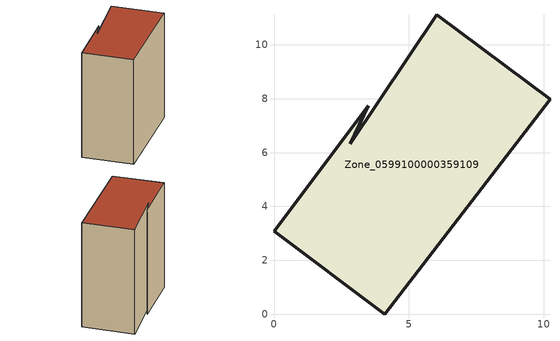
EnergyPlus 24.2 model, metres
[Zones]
Zone_0599100000359109
 floor ground (C_G): 2.83,6.33 6.04,11.12 10.24,7.97 4.1,0 0,3.08 3.5,7.74 z3.6
 wall outside (C_F): 4.1,0 10.24,7.97 6.04,11.12 2.83,6.33 3.5,7.74 0,3.08 4.1,0 z3.6:14.77
 roof outside (C_R): 6.04,11.12 2.83,6.33 3.5,7.74 0,3.08 4.1,0 10.24,7.97 z14.77
[BUILDING]
Pand.0599100000359109: North Axis=0; Terrain=City; Loads Convergence Tolerance Value=0.04; Temperature Convergence Tolerance Value=0.4; Solar Distribution=FullExterior; Maximum Number of Warmup Days=25; Minimum Number of Warmup Days=1
[Site:Location]
Rotterdam.The.Hague.AP_ZH_NLD Design_Conditions: Latitude=51.96; Longitude=4.45; Time Zone=1; Elevation=-4.5
[SITE:GROUNDTEMPERATURE:BUILDINGSURFACE]
18, 18, 18, 18, 18, 18, 18, 18, 18, 18, 18, 18
[MATERIAL] Thermal Absorptance=0.9; Solar Absorptance=0.7; Visible Absorptance=0.7
Name | Roughness | Thickness | Conductivity | Density | Specific Heat
G.TI.1992-2005 | MediumSmooth | 0.15 | 0.06 | 540 | 1210
F.TI.1992-2005 | Rough | 0.3 | 0.12 | 1920 | 840
R.TI.1992-2005 | MediumRough | 0.2 | 0.08 | 1500 | 1000
[CONSTRUCTION]
C_G: G.TI.1992-2005
C_F: F.TI.1992-2005
C_R: R.TI.1992-2005
[ZONE]
Zone_0599100000359109: Type=1; Multiplier=1; Ceiling Height=Autocalculate; Volume=Autocalculate; Floor Area=autocalculate; Part of Total Floor Area=Yes
[ZONEINFILTRATION:DESIGNFLOWRATE]
Infil_Zone_0599100000359109: Zone or ZoneList or Space or SpaceList=Zone_0599100000359109; Schedule=AlwaysOn; Design Flow Rate Calculation Method=Flow/Area; Flow Rate per Floor Area=0.0015; Constant Term Coefficient=1; Temperature Term Coefficient=0; Velocity Term Coefficient=0; Velocity Squared Term Coefficient=0
[HVACTEMPLATE:ZONE:IDEALLOADSAIRSYSTEM]
Zone_0599100000359109: Maximum Heating Supply Air Temperature=50; Minimum Cooling Supply Air Temperature=13; Maximum Heating Supply Air Humidity Ratio=0.0156; Minimum Cooling Supply Air Humidity Ratio=0.0077; Heating Limit=NoLimit; Cooling Limit=NoLimit; Dehumidification Control Type=ConstantSensibleHeatRatio; Cooling Sensible Heat Ratio=0.7; Dehumidification Setpoint=60; Humidification Control Type=None; Humidification Setpoint=30; Outdoor Air Method=None; Outdoor Air Flow Rate per Person=0.00944; Outdoor Air Flow Rate per Zone Floor Area=0; Outdoor Air Flow Rate per Zone=0; Demand Controlled Ventilation Type=None; Outdoor Air Economizer Type=NoEconomizer; Heat Recovery Type=None; Sensible Heat Recovery Effectiveness=0.7; Latent Heat Recovery Effectiveness=0.65
[ZONECONTROL:THERMOSTAT]
ThermostatControl_Zone_0599100000359109: Zone or ZoneList=Zone_0599100000359109; Control Type Schedule=DualSetpointControlType; Control 1=Thermostat_Zone_0599100000359109; Temperature Difference Between Cutout And Setpoint=0
[THERMOSTATSETPOINT:DUALSETPOINT]
Thermostat_Zone_0599100000359109: Heating Setpoint Temperature Schedule=HeatingSetpoint_Zone_0599100000359109; Cooling Setpoint Temperature Schedule=CoolingSetpoint_Zone_0599100000359109
[SCHEDULE:COMPACT]
HeatingSetpoint_Zone_0599100000359109: Through: 12/31, For: AllDays, Until: 24:00, 21
CoolingSetpoint_Zone_0599100000359109: Through: 12/31, For: AllDays, Until: 24:00, 24
DualSetpointControlType: Through: 12/31, For: AllDays, Until: 24:00, 4
AlwaysOn: Through: 12/31, For: AllDays, Until: 24:00, 1
